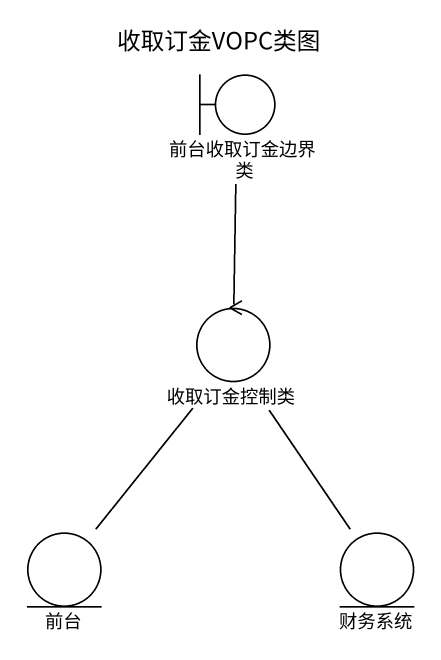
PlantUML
@startuml
title 收取订金VOPC类图
boundary 前台收取订金边界类
control 收取订金控制类
entity 前台
entity 财务系统
前台收取订金边界类 -- 收取订金控制类
收取订金控制类 -- 前台
收取订金控制类 -- 财务系统
@enduml
